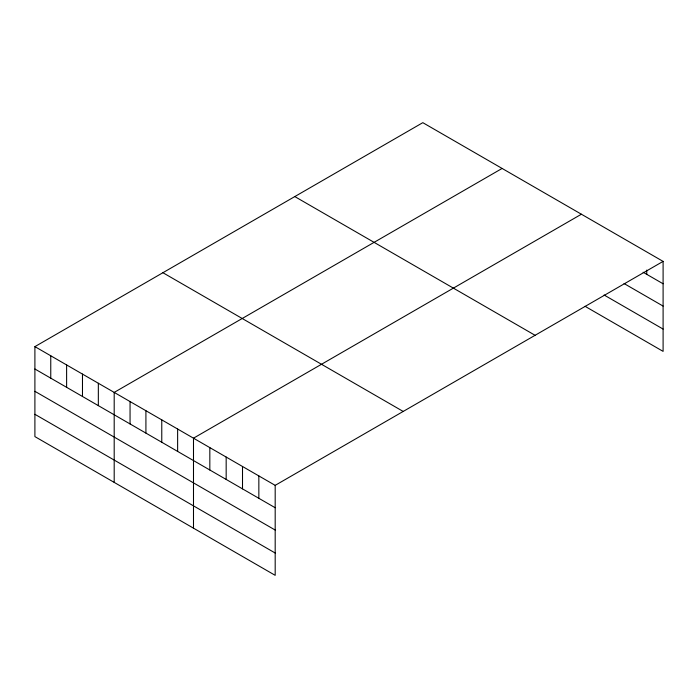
<?xml version="1.0" encoding="UTF-8"?>
<svg xmlns="http://www.w3.org/2000/svg" width="698" height="698" viewBox="0 0 698 698"><rect width="100%" height="100%" fill="white"/><g stroke="black" fill="none" stroke-linecap="round" stroke-linejoin="round"><path stroke-width="1.05" d="M663.1 261.392L422.814 122.665L34.9 346.627L34.9 436.608L275.187 575.335L275.187 485.354L663.1 261.392L663.1 351.373L585.037 306.3M502.106 168.445L114.193 392.407L114.193 482.388M581.399 214.225L193.494 438.187L193.494 528.168M643.128 272.246L663.1 283.781M624.064 283.545L663.1 306.082M604.093 295.001L663.1 329.072M294.8 196.574L535.087 335.302M162.913 272.717L403.2 411.445M34.9 346.627L275.187 485.354M34.9 369.006L275.187 507.734M34.9 391.316L275.187 530.044M34.9 414.298L275.187 553.025M646.758 270.082L646.758 274.34M258.845 475.923L258.845 498.302M242.511 466.491L242.511 488.87M226.169 457.05L226.169 479.439M209.828 447.619L209.828 469.998M177.632 429.026L177.632 451.414M161.77 419.873L161.77 442.253M145.917 410.721L145.917 433.1M130.055 401.559L130.055 423.948M98.339 383.246L98.339 405.634M82.477 374.093L82.477 396.473M66.615 364.941L66.615 387.32M50.762 355.779L50.762 378.168"/></g></svg>
